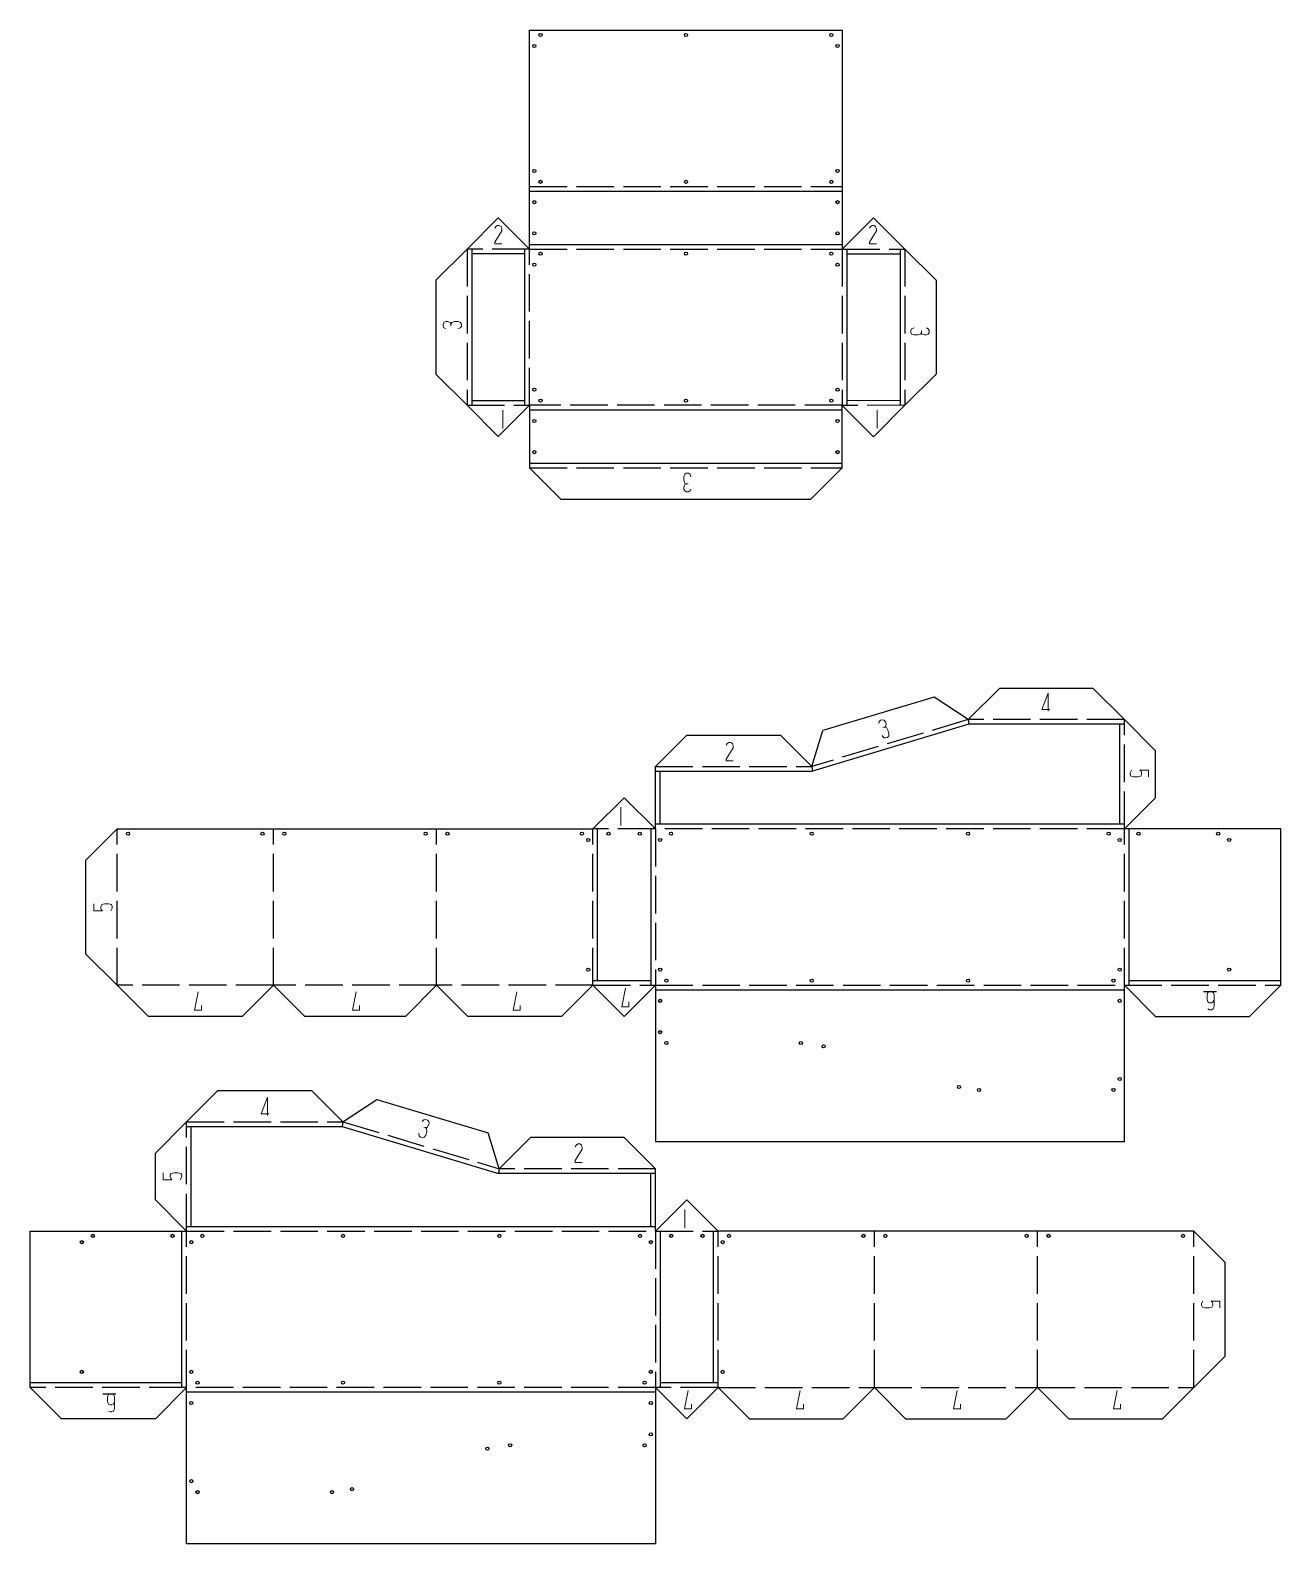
# Model space of a CAD drawing. Header units: centimetres. Extents: x 1.6 to 41.6, y 0.9 to 49.4.
import ezdxf

# ---------------------------------------------------------------- set-up
doc = ezdxf.new("R2010")
doc.units = ezdxf.units.CM
doc.linetypes.add('ACAD_ISO02W100', pattern=[15, 12, -3])
for name, color, linetype in [('1. CORTE', 5, 'Continuous'), ('2. GRAVURA', 1, 'Continuous'), ('3. CONTORNO', 3, 'Continuous'), ('4. DOBRAS', 6, 'ACAD_ISO02W100')]:
    doc.layers.add(name, color=color, linetype=linetype)

msp = doc.modelspace()

# ---------------------------------------------------------------- linework, layer by layer
at = {"color": 3, "lineweight": 0}
for points in [[(16.414, 43.022), (16.45, 43.075), (16.495, 43.111), (16.557, 43.111), (16.611, 43.075), (16.638, 42.995), (16.638, 42.941), (16.414, 42.583), (16.414, 42.52), (16.638, 42.52)], [(28.402, 43.022), (28.429, 43.075), (28.482, 43.111), (28.536, 43.111), (28.59, 43.075), (28.626, 42.995), (28.626, 42.941), (28.402, 42.583), (28.402, 42.52), (28.626, 42.52)], [(14.846, 39.814), (14.783, 39.841), (14.756, 39.895), (14.756, 39.957), (14.783, 40.011), (14.846, 40.038), (14.9, 40.038), (14.989, 40.011), (15.007, 39.957), (15.007, 39.904)], [(15.007, 39.957), (15.034, 40.011), (15.124, 40.038), (15.24, 40.038), (15.312, 40.011), (15.348, 39.957), (15.348, 39.895), (15.312, 39.841), (15.231, 39.814)], [(30.059, 39.68), (30.032, 39.635), (29.943, 39.608), (29.826, 39.608), (29.746, 39.635), (29.719, 39.689), (29.719, 39.751), (29.746, 39.805), (29.826, 39.832)], [(30.22, 39.832), (30.274, 39.805), (30.31, 39.751), (30.31, 39.689), (30.274, 39.635), (30.22, 39.608), (30.158, 39.608), (30.077, 39.635), (30.059, 39.68), (30.059, 39.742)], [(16.665, 37.207), (16.665, 36.616)], [(28.644, 37.207), (28.644, 36.616)], [(22.542, 34.842), (22.488, 34.869), (22.462, 34.958), (22.462, 35.075), (22.488, 35.155), (22.542, 35.182), (22.605, 35.182), (22.659, 35.155), (22.685, 35.066)], [(22.685, 34.68), (22.659, 34.627), (22.605, 34.591), (22.542, 34.591), (22.488, 34.627), (22.462, 34.68), (22.462, 34.743), (22.488, 34.824), (22.542, 34.842), (22.596, 34.842)], [(34.163, 27.62), (33.912, 27.62), (34.109, 28.149), (34.109, 27.567)], [(28.697, 27.172), (28.706, 27.235), (28.751, 27.28), (28.805, 27.298), (28.868, 27.28), (28.912, 27.235), (28.93, 27.181), (28.921, 27.092), (28.885, 27.056), (28.823, 27.047)], [(28.885, 27.056), (28.939, 27.047), (28.984, 26.966), (29.02, 26.859), (29.011, 26.778), (28.975, 26.733), (28.912, 26.715), (28.859, 26.724), (28.805, 26.796)], [(23.814, 26.482), (23.841, 26.536), (23.895, 26.572), (23.958, 26.572), (24.011, 26.536), (24.038, 26.456), (24.038, 26.402), (23.814, 26.034), (23.814, 25.981), (24.038, 25.981)], [(37.325, 25.47), (37.325, 25.685), (37.048, 25.685), (37.083, 25.649), (37.101, 25.604), (37.101, 25.551), (37.074, 25.488), (36.985, 25.47), (36.85, 25.47), (36.761, 25.488), (36.734, 25.551), (36.734, 25.604), (36.779, 25.685)], [(20.446, 23.911), (20.446, 24.502)], [(3.584, 21.411), (3.584, 21.187), (3.862, 21.187), (3.826, 21.223), (3.808, 21.268), (3.808, 21.322), (3.844, 21.385), (3.924, 21.411), (4.068, 21.411), (4.148, 21.385), (4.175, 21.322), (4.175, 21.268), (4.13, 21.187)], [(7.033, 18.15), (7.033, 18.007), (6.809, 18.007), (6.926, 18.589)], [(12.086, 18.15), (12.086, 18.007), (11.862, 18.007), (11.979, 18.589)], [(17.22, 18.15), (17.22, 18.007), (16.996, 18.007), (17.113, 18.589)], [(20.696, 18.267), (20.696, 18.114), (20.473, 18.114), (20.598, 18.706)], [(39.225, 18.043), (39.278, 18.016), (39.341, 18.016), (39.395, 18.043), (39.422, 18.132), (39.422, 18.491), (39.395, 18.571), (39.341, 18.607), (39.278, 18.607), (39.225, 18.571), (39.198, 18.491), (39.198, 18.347), (39.225, 18.267), (39.278, 18.24), (39.341, 18.24), (39.395, 18.267), (39.422, 18.347)], [(9.193, 14.692), (8.942, 14.692), (9.139, 15.22), (9.139, 14.638)], [(14.192, 14.253), (14.228, 14.208), (14.237, 14.118), (14.201, 14.002), (14.156, 13.939), (14.093, 13.921), (14.04, 13.939), (13.995, 13.984), (13.986, 14.074)], [(14.093, 14.441), (14.138, 14.495), (14.201, 14.504), (14.255, 14.486), (14.299, 14.441), (14.308, 14.378), (14.29, 14.324), (14.246, 14.253), (14.192, 14.253), (14.138, 14.262)], [(18.985, 13.635), (19.021, 13.697), (19.075, 13.724), (19.129, 13.724), (19.182, 13.697), (19.209, 13.608), (19.209, 13.554), (18.985, 13.196), (18.985, 13.133), (19.209, 13.133)], [(5.806, 12.801), (5.806, 12.577), (6.084, 12.577), (6.048, 12.622), (6.03, 12.667), (6.03, 12.721), (6.057, 12.783), (6.146, 12.801), (6.281, 12.801), (6.37, 12.783), (6.397, 12.721), (6.397, 12.667), (6.352, 12.577)], [(22.488, 11.045), (22.488, 11.628)], [(39.601, 8.483), (39.601, 8.698), (39.323, 8.698), (39.359, 8.662), (39.377, 8.617), (39.377, 8.564), (39.35, 8.501), (39.269, 8.483), (39.126, 8.483), (39.045, 8.501), (39.019, 8.564), (39.019, 8.617), (39.063, 8.698)], [(22.703, 5.401), (22.703, 5.249), (22.479, 5.249), (22.596, 5.84)], [(26.287, 5.401), (26.287, 5.249), (26.063, 5.249), (26.18, 5.84)], [(31.313, 5.401), (31.313, 5.249), (31.089, 5.249), (31.206, 5.84)], [(36.429, 5.401), (36.429, 5.249), (36.205, 5.249), (36.322, 5.84)], [(4.059, 5.177), (4.113, 5.15), (4.166, 5.15), (4.22, 5.177), (4.247, 5.257), (4.247, 5.625), (4.22, 5.705), (4.166, 5.732), (4.113, 5.732), (4.059, 5.705), (4.023, 5.625), (4.023, 5.481), (4.059, 5.401), (4.113, 5.374), (4.166, 5.374), (4.22, 5.401), (4.247, 5.481)]]:
    msp.add_lwpolyline(points, dxfattribs=at)
at = {"layer": '1. CORTE'}
for p, q in [((17.525, 44.358), (17.525, 49.358)), ((17.525, 49.358), (22.525, 49.358)), ((22.525, 49.358), (27.525, 49.358)), ((27.525, 49.358), (27.525, 44.358)), ((17.525, 42.358), (17.525, 44.358)), ((27.525, 44.358), (27.525, 42.358)), ((15.525, 42.358), (16.525, 43.358)), ((17.525, 42.358), (16.525, 43.358)), ((27.525, 42.358), (28.525, 43.358)), ((29.525, 42.358), (28.525, 43.358)), ((15.525, 42.358), (14.525, 41.358)), ((29.525, 42.358), (30.525, 41.358)), ((14.525, 41.358), (14.525, 38.358)), ((30.525, 41.358), (30.525, 38.358)), ((15.525, 37.358), (14.525, 38.358)), ((29.525, 37.358), (30.525, 38.358)), ((15.525, 37.358), (16.525, 36.358)), ((17.525, 37.358), (16.525, 36.358)), ((17.525, 37.358), (17.525, 35.358)), ((27.525, 35.358), (27.525, 37.358)), ((27.525, 37.35), (28.522, 36.354)), ((29.525, 37.358), (28.522, 36.354)), ((28.522, 36.354), (28.522, 36.354)), ((17.525, 35.358), (18.525, 34.358)), ((27.525, 35.358), (26.525, 34.358)), ((18.525, 34.358), (22.525, 34.358)), ((22.525, 34.358), (26.525, 34.358)), ((31.551, 27.302), (32.551, 28.302)), ((35.551, 28.302), (32.551, 28.302)), ((36.551, 27.302), (35.551, 28.302)), ((30.465, 28.02), (26.906, 26.952)), ((31.551, 27.302), (30.465, 28.02)), ((36.551, 27.302), (37.551, 26.302)), ((21.551, 25.802), (22.551, 26.802)), ((22.551, 26.802), (25.551, 26.802)), ((26.551, 25.802), (25.551, 26.802)), ((26.551, 25.802), (26.906, 26.952)), ((37.551, 24.802), (37.551, 26.302)), ((21.551, 23.802), (21.551, 25.802)), ((19.551, 23.802), (20.551, 24.802)), ((21.551, 23.802), (20.551, 24.802)), ((36.551, 23.802), (37.551, 24.802)), ((4.331, 23.802), (3.331, 22.802)), ((4.331, 23.802), (9.331, 23.802)), ((9.331, 23.802), (14.551, 23.802)), ((14.551, 23.802), (19.551, 23.802)), ((41.551, 23.802), (36.551, 23.802)), ((41.551, 18.802), (41.551, 23.802)), ((3.331, 19.802), (3.331, 22.802)), ((4.331, 18.802), (3.331, 19.802)), ((4.331, 18.802), (5.331, 17.802)), ((9.331, 18.802), (8.331, 17.802)), ((9.331, 18.802), (10.331, 17.802)), ((14.551, 18.802), (13.551, 17.802)), ((14.551, 18.802), (15.551, 17.802)), ((19.551, 18.802), (18.551, 17.802)), ((19.551, 18.802), (20.551, 17.802)), ((21.551, 18.802), (20.551, 17.802)), ((21.551, 18.802), (21.551, 13.802)), ((36.551, 18.802), (37.551, 17.802)), ((41.551, 18.802), (40.551, 17.802)), ((8.331, 17.802), (5.331, 17.802)), ((13.551, 17.802), (10.331, 17.802)), ((18.551, 17.802), (15.551, 17.802)), ((37.551, 17.802), (40.551, 17.802)), ((6.554, 14.433), (7.554, 15.433)), ((7.554, 15.433), (10.554, 15.433)), ((11.554, 14.433), (10.554, 15.433)), ((11.554, 14.433), (12.64, 15.151)), ((12.64, 15.151), (16.199, 14.083)), ((36.551, 13.802), (36.551, 15.302)), ((6.554, 14.433), (5.554, 13.433)), ((16.554, 12.933), (16.199, 14.083)), ((16.554, 12.933), (17.554, 13.933)), ((20.554, 13.933), (17.554, 13.933)), ((21.554, 12.933), (20.554, 13.933)), ((21.551, 13.802), (36.551, 13.802)), ((5.554, 11.933), (5.554, 13.433)), ((21.554, 10.933), (21.554, 12.933)), ((6.554, 10.933), (5.554, 11.933)), ((21.554, 10.933), (22.554, 11.933)), ((23.554, 10.933), (22.554, 11.933)), ((1.554, 5.933), (1.554, 10.933)), ((1.554, 10.933), (6.554, 10.933)), ((28.554, 10.933), (23.554, 10.933)), ((33.774, 10.933), (28.554, 10.933)), ((38.774, 10.933), (33.774, 10.933)), ((38.774, 10.933), (39.774, 9.933)), ((39.774, 6.933), (39.774, 9.933)), ((38.774, 5.933), (39.774, 6.933)), ((1.554, 5.933), (2.554, 4.933)), ((6.554, 5.933), (5.554, 4.933)), ((21.554, 5.933), (21.554, 0.933)), ((21.554, 5.933), (22.554, 4.933)), ((23.554, 5.933), (22.554, 4.933)), ((23.554, 5.933), (24.554, 4.933)), ((28.554, 5.933), (27.554, 4.933)), ((28.554, 5.933), (29.554, 4.933)), ((33.774, 5.933), (32.774, 4.933)), ((33.774, 5.933), (34.774, 4.933)), ((38.774, 5.933), (37.774, 4.933)), ((5.554, 4.933), (2.554, 4.933)), ((24.554, 4.933), (27.554, 4.933)), ((29.554, 4.933), (32.774, 4.933)), ((34.774, 4.933), (37.774, 4.933)), ((6.554, 0.933), (6.554, 2.433)), ((21.554, 0.933), (6.554, 0.933))]:
    msp.add_line(p, q, dxfattribs=at)
at = {"layer": '1. CORTE', "ltscale": 0.1}
for p, q in [((36.551, 15.302), (36.551, 18.802)), ((6.554, 2.433), (6.554, 5.933))]:
    msp.add_line(p, q, dxfattribs=at)
at = {"layer": '2. GRAVURA'}
for centre in [(17.875, 49.208), (22.525, 49.208), (27.175, 49.208), (17.675, 48.858), (27.375, 48.858), (17.675, 44.858), (17.875, 44.508), (22.525, 44.508), (27.175, 44.508), (27.375, 44.858), (17.675, 43.858), (27.375, 43.858), (17.675, 42.858), (27.375, 42.858), (17.875, 42.208), (22.525, 42.208), (27.175, 42.208), (17.675, 41.858), (27.375, 41.858), (17.675, 37.858), (27.375, 37.858), (17.875, 37.508), (22.525, 37.508), (27.175, 37.508), (17.675, 36.858), (27.375, 36.858), (17.675, 35.858), (27.375, 35.858), (4.681, 23.652), (8.981, 23.652), (9.681, 23.652), (14.201, 23.652), (14.901, 23.652), (19.201, 23.652), (19.401, 23.452), (20.051, 23.652), (21.051, 23.652), (21.701, 23.452), (22.051, 23.652), (26.551, 23.652), (31.551, 23.652), (36.051, 23.652), (36.401, 23.452), (37.001, 23.652), (39.551, 23.652), (39.901, 23.452), (19.401, 19.302), (21.701, 19.302), (21.901, 18.952), (26.551, 18.952), (31.551, 18.952), (36.201, 18.952), (36.401, 19.302), (39.901, 19.302), (21.701, 18.302), (36.401, 18.302), (21.701, 17.302), (21.901, 16.952), (26.201, 16.952), (26.93, 16.845), (31.259, 15.546), (31.901, 15.452), (36.201, 15.452), (36.401, 15.802), (3.554, 10.783), (6.104, 10.783), (7.054, 10.783), (11.554, 10.783), (16.554, 10.783), (21.054, 10.783), (22.054, 10.783), (23.054, 10.783), (23.904, 10.783), (28.204, 10.783), (28.904, 10.783), (33.424, 10.783), (34.124, 10.783), (38.424, 10.783), (3.204, 10.583), (6.704, 10.583), (21.404, 10.583), (23.704, 10.583), (3.204, 6.433), (6.704, 6.433), (21.404, 6.433), (23.704, 6.433), (6.904, 6.083), (11.554, 6.083), (16.554, 6.083), (21.204, 6.083), (6.704, 5.433), (21.404, 5.433), (21.404, 4.433), (16.175, 3.976), (16.904, 4.083), (21.204, 4.083), (6.704, 2.933), (6.904, 2.583), (11.204, 2.583), (11.846, 2.677)]:
    msp.add_circle(centre, 0.05, dxfattribs=at)
at = {"layer": '3. CONTORNO'}
for p, q in [((17.525, 44.208), (27.525, 44.208)), ((17.375, 42.208), (15.675, 42.208)), ((17.375, 37.358), (17.375, 42.358)), ((17.525, 42.508), (27.525, 42.508)), ((27.675, 42.358), (27.675, 37.358)), ((27.675, 42.208), (29.375, 42.208)), ((29.375, 42.358), (29.375, 37.358)), ((15.675, 37.508), (17.375, 37.508)), ((29.375, 37.508), (27.675, 37.501)), ((27.525, 37.208), (17.525, 37.208)), ((17.525, 35.508), (27.525, 35.508)), ((31.573, 27.152), (26.573, 25.652)), ((31.551, 27.302), (31.573, 27.152)), ((36.551, 27.152), (31.573, 27.152)), ((36.401, 23.952), (36.401, 27.152)), ((26.551, 25.802), (26.573, 25.652)), ((21.551, 25.652), (26.573, 25.652)), ((21.701, 23.952), (21.701, 25.652)), ((19.701, 18.952), (19.701, 23.802)), ((19.551, 18.952), (21.401, 18.952)), ((36.701, 18.952), (41.551, 18.952)), ((39.08, 18.604), (39.494, 18.604)), ((6.554, 14.283), (11.532, 14.283)), ((6.704, 11.083), (6.704, 14.283)), ((11.554, 14.433), (11.532, 14.283)), ((11.532, 14.283), (16.532, 12.783)), ((16.554, 12.933), (16.532, 12.783)), ((21.554, 12.783), (16.532, 12.783)), ((21.404, 11.083), (21.404, 12.783)), ((23.404, 6.083), (23.404, 10.933)), ((6.404, 6.083), (1.554, 6.083)), ((23.554, 6.083), (21.704, 6.083)), ((3.877, 5.732), (4.291, 5.732))]:
    msp.add_line(p, q, dxfattribs=at)
at = {"layer": '3. CONTORNO', "ltscale": 0.1}
for p, q in [((15.675, 42.358), (15.675, 37.358)), ((21.401, 23.802), (21.401, 18.802)), ((36.551, 23.952), (21.551, 23.952)), ((36.701, 18.802), (36.701, 23.802)), ((21.551, 18.652), (36.551, 18.652)), ((6.404, 5.933), (6.404, 10.933)), ((6.554, 11.083), (21.554, 11.083)), ((21.704, 10.933), (21.704, 5.933)), ((21.554, 5.783), (6.554, 5.783))]:
    msp.add_line(p, q, dxfattribs=at)
at = {"layer": '4. DOBRAS', "ltscale": 0.1}
for p, q in [((17.525, 44.358), (27.525, 44.358)), ((17.525, 42.358), (15.525, 42.358)), ((15.525, 42.358), (15.525, 37.358)), ((17.525, 42.358), (27.525, 42.358)), ((17.525, 37.358), (17.525, 42.358)), ((27.525, 42.358), (27.525, 37.358)), ((27.525, 42.358), (29.525, 42.358)), ((29.525, 42.358), (29.525, 37.358)), ((15.525, 37.358), (17.525, 37.358)), ((27.525, 37.358), (17.525, 37.358)), ((29.525, 37.358), (27.525, 37.35)), ((17.525, 35.358), (27.525, 35.358)), ((31.551, 27.302), (26.551, 25.802)), ((36.551, 27.302), (31.551, 27.302)), ((36.551, 23.802), (36.551, 27.302)), ((21.551, 25.802), (26.551, 25.802)), ((4.331, 18.802), (4.331, 23.802)), ((9.331, 18.802), (9.331, 23.802)), ((14.551, 18.802), (14.551, 23.802)), ((19.551, 18.802), (19.551, 23.802)), ((21.551, 23.802), (19.551, 23.802)), ((36.551, 23.802), (21.551, 23.802)), ((21.551, 23.802), (21.551, 18.802)), ((36.551, 18.802), (36.551, 23.802)), ((9.331, 18.802), (4.331, 18.802)), ((14.551, 18.802), (9.331, 18.802)), ((19.551, 18.802), (14.551, 18.802)), ((19.551, 18.802), (21.551, 18.802)), ((21.551, 18.802), (36.551, 18.802)), ((36.551, 18.802), (41.551, 18.802)), ((6.554, 10.933), (6.554, 14.433)), ((6.554, 14.433), (11.554, 14.433)), ((11.554, 14.433), (16.554, 12.933)), ((21.554, 12.933), (16.554, 12.933)), ((6.554, 10.933), (21.554, 10.933)), ((6.554, 5.933), (6.554, 10.933)), ((21.554, 10.933), (21.554, 5.933)), ((21.554, 10.933), (23.554, 10.933)), ((23.554, 5.933), (23.554, 10.933)), ((28.554, 5.933), (28.554, 10.933)), ((33.774, 5.933), (33.774, 10.933)), ((38.774, 5.933), (38.774, 10.933)), ((6.554, 5.933), (1.554, 5.933)), ((21.554, 5.933), (6.554, 5.933)), ((23.554, 5.933), (21.554, 5.933)), ((23.554, 5.933), (28.554, 5.933)), ((28.554, 5.933), (33.774, 5.933)), ((33.774, 5.933), (38.774, 5.933))]:
    msp.add_line(p, q, dxfattribs=at)

doc.saveas('drawing.dxf')
